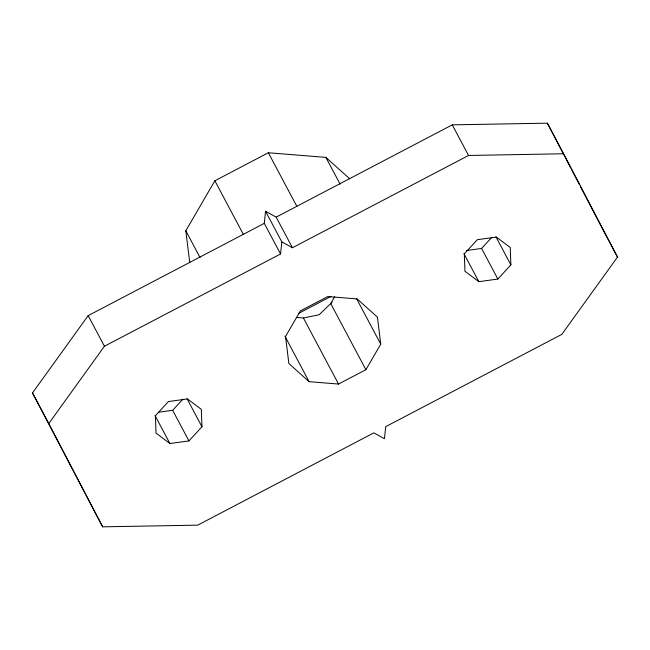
<?xml version="1.0" encoding="UTF-8"?>
<svg xmlns="http://www.w3.org/2000/svg" width="650" height="650" viewBox="0 0 650 650"><rect width="100%" height="100%" fill="white"/><g stroke="black" fill="none" stroke-linecap="round" stroke-linejoin="round"><path stroke-width="0.97" d="M264.274 223.364L265.558 211.299L276.169 217.132L292.443 247.739L468.544 155.464L563.639 153.774L617.5 257.059L561.836 334.368L385.726 426.636L384.442 438.701L373.831 432.868L197.73 525.143L102.635 526.833L32.5 392.941L88.164 315.632L264.274 223.364L280.548 253.971L104.439 346.239L48.774 423.548L102.635 526.833M280.548 253.971L281.832 241.906L265.558 211.299M189.751 262.689L185.819 230.774L214.857 180.781L268.352 152.75L325.869 157.389L349.765 178.847M334.685 296.749L330.72 303.566L319.166 314.746L303.404 317.988L296.538 317.436M365.893 369.712L380.746 344.142L377.414 317.102L357.167 298.927L327.746 296.554L300.381 310.895L285.529 336.464L288.86 363.504L309.108 381.68L338.528 384.053L365.893 369.712L330.72 303.566L332.166 302.193M158.649 412.246L172.664 410.304L182.934 399.132M188.939 440.911L201.955 426.757L201.329 409.362L187.444 398.929L168.415 401.554L155.399 415.716L156.024 433.103L169.91 443.544L188.939 440.911L172.664 410.304M466.562 250.518L481.585 248.446L491.855 237.266M497.859 279.053L510.876 264.891L510.25 247.504L496.364 237.063L477.336 239.696L464.319 253.849L464.945 271.245L478.831 281.678L497.859 279.053L481.585 248.446M276.169 217.132L452.27 124.857L547.365 123.167L563.639 153.774M298.651 313.349L330.891 296.449M281.832 241.906L292.443 247.739M601.689 227.329L617.5 257.059M452.27 124.857L468.544 155.464M495.991 236.909L510.876 264.891M463.954 253.695L478.831 281.678M325.869 157.389L340.113 184.169M356.509 298.553L380.746 344.142M268.352 152.75L296.831 206.318M303.404 317.988L338.528 384.053M214.857 180.781L243.336 234.349M284.895 336.156L309.108 381.68M185.819 230.774L200.054 257.554M187.07 398.775L201.955 426.757M155.033 415.561L169.91 443.544M88.164 315.632L104.439 346.239M32.5 392.941L48.774 423.548M547.365 123.167L570.781 168.074M571.724 169.869L579.215 184.243M580.149 186.038L601.226 226.452"/></g></svg>
